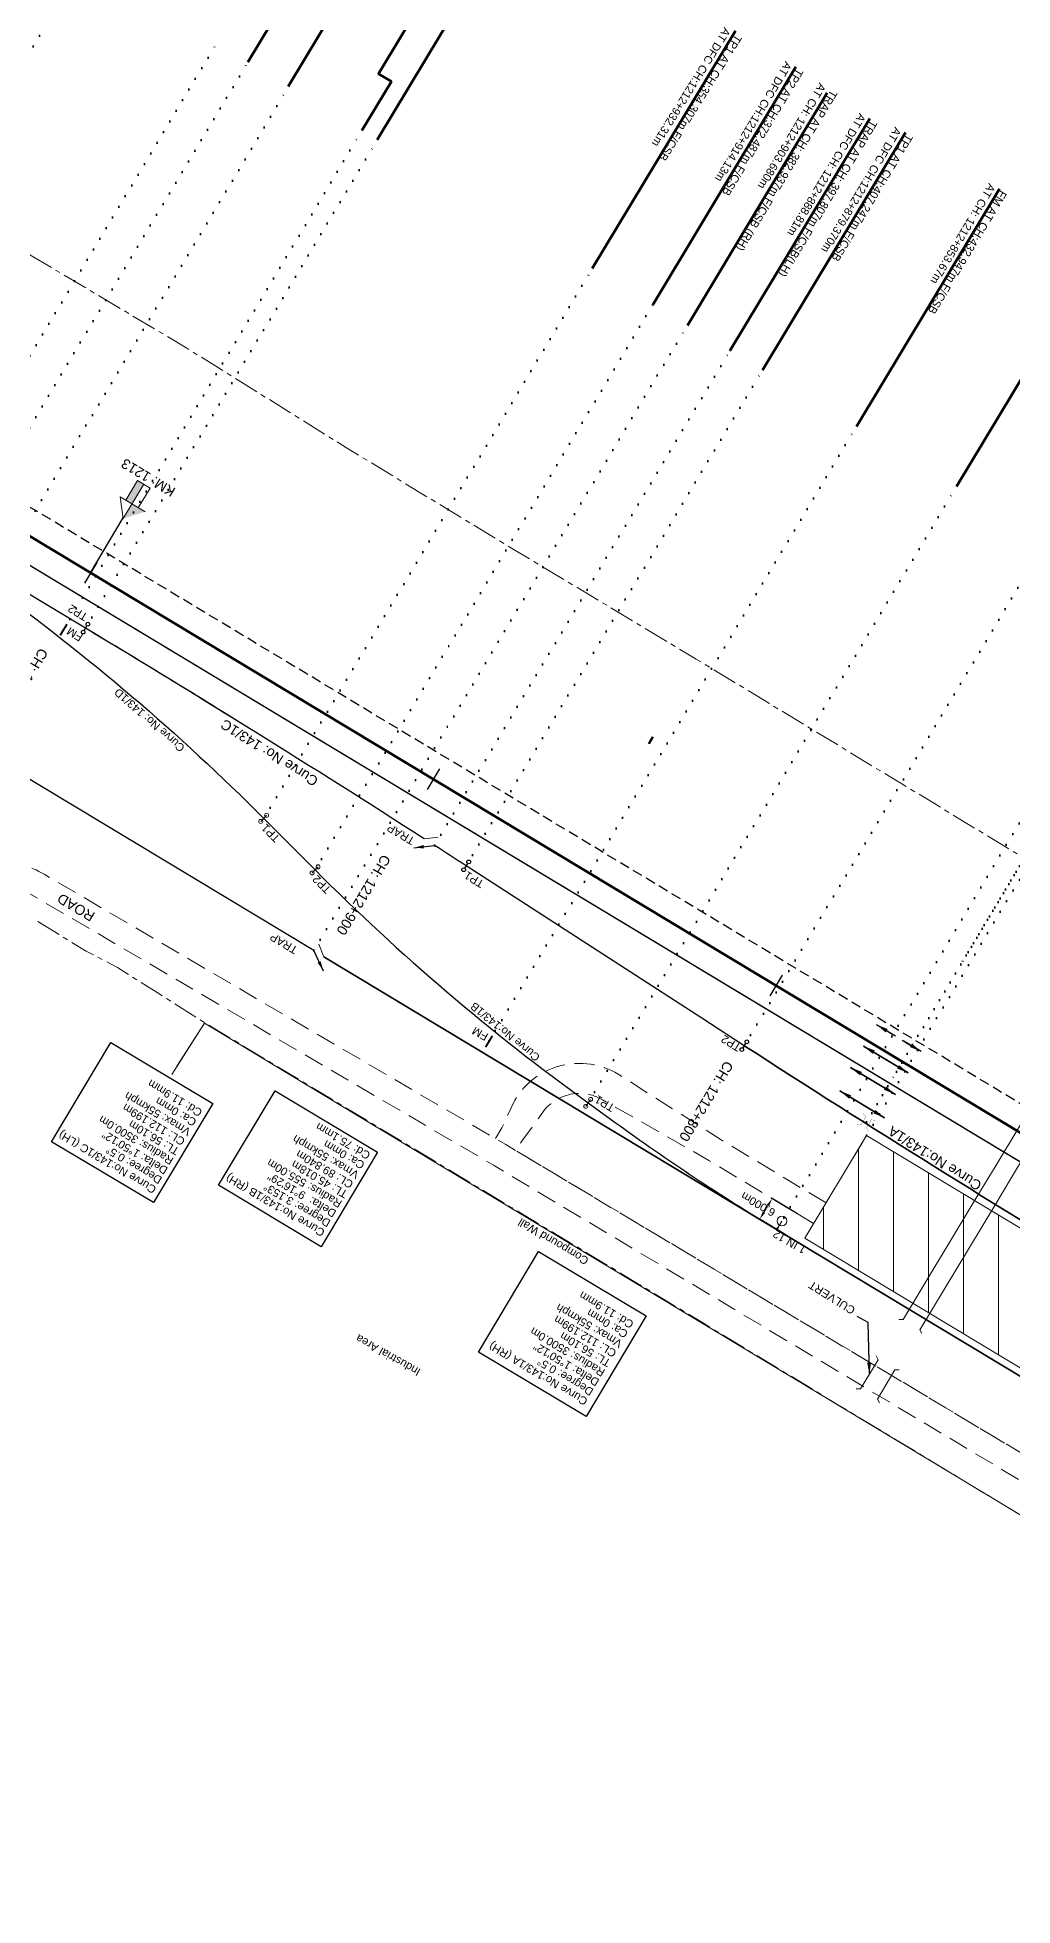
# Model space of a CAD drawing. Header units: metres. Extents: x 622835 to 629437, y 3390046 to 3394575.
# Drawn here: x 626601 to 626844.8, y 3392038.5 to 3392505.4 of the extents above; entities that cross this region are included whole.
import ezdxf
from ezdxf.enums import TextEntityAlignment as Align

# ---------------------------------------------------------------- set-up
doc = ezdxf.new("R2010")
doc.units = ezdxf.units.M
doc.header["$LTSCALE"] = 2
doc.header["$MEASUREMENT"] = 0
doc.header["$PDMODE"] = 35
doc.header["$PDSIZE"] = 5
for name, pattern in [('ACAD_ISO07W100', [3, 0, -3]), ('CENTER', [2, 1.25, -0.25, 0.25, -0.25]), ('CENTER2', [1.125, 0.75, -0.125, 0.125, -0.125]), ('DASHED', [0.75, 0.5, -0.25]), ('DOT', [0.25, 0, -0.25]), ('HIDDEN', [0.375, 0.25, -0.125])]:
    doc.linetypes.add(name, pattern=pattern)
doc.layers.get('Defpoints').update_dxf_attribs({"color": 5, "lineweight": 0})
for name, color, linetype, lineweight in [('A-HATCH 1', 8, 'Continuous', 9), ('C-ALIG-DG-CURVE', 1, 'CENTER2', 70), ('C-ALIG-DG-LINE', 1, 'CENTER2', 70), ('C-ALIG-LABL-DG', 1, 'Continuous', 25), ('C-ALIG-LABL-DG-MARK', 1, 'Continuous', 25), ('Cardinal_Leader', 10, 'Continuous', 0), ('Compound Wall', 7, 'Continuous', 13), ('DOTED LINE', 7, 'ACAD_ISO07W100', 18), ('IR Cut & Connection', 190, 'Continuous', 0), ('Km post', 1, 'Continuous', 13), ('NEW MANDI GOBINDGARH PLATFORM', 1, 'Continuous', 0), ("NEW MANDI GOBINDPUR CROSSING STN. SRJ's", 10, 'Continuous', 0), ('NEW MANDI GOBINDPUR LOOP LINES', 1, 'Continuous', 0), ('Proposed Curve_Details', 10, 'Continuous', 0), ('PROPOSED DFCC TRACK', 1, 'Continuous', 0), ('Proposed TPTC Chainages', 10, 'Continuous', 0), ('RLY BOUNDARY', 32, 'CENTER', 0), ('Text', 7, 'Continuous', 0)]:
    doc.layers.add(name, color=color, linetype=linetype, lineweight=lineweight)
for name, color, linetype in [('cut conn grades dn', 190, 'Continuous'), ('Dimension', 10, 'Continuous'), ('PROPOSED ROADS', 10, 'DASHED')]:
    doc.layers.add(name, color=color, linetype=linetype)
doc.styles.add('ARIAL', font='arial.ttf')
doc.styles.get("Standard").update_dxf_attribs({"font": 'arial.ttf'})
doc.styles.add('Style-Arial', font='arial.ttf')
doc.dimstyles.new('ISO-25', dxfattribs={"dimtxt": 2.5, "dimasz": 2.5, "dimexe": 1.25, "dimexo": 0.625, "dimtad": 1, "dimdec": 3, "dimtxsty": 'Standard', "dimcen": 2.5, "dimadec": 0, "dimazin": 0, "dimtfac": 1, "dimtdec": 3, "dimtmove": 0, "dimatfit": 3, "dimfxl": 1, "dimarcsym": 0})
doc.dimstyles.get("Standard").update_dxf_attribs({"dimtxt": 2.5, "dimasz": 2.5, "dimexe": 0.18, "dimexo": 0.0625, "dimgap": 0.09, "dimtad": 0, "dimtih": 1, "dimtoh": 1, "dimdec": 3, "dimzin": 0, "dimdsep": 46, "dimtxsty": 'Standard', "dimcen": 0.09, "dimaunit": 1, "dimadec": 4, "dimazin": 0, "dimtfac": 1, "dimtdec": 3, "dimtofl": 0, "dimtmove": 0, "dimatfit": 3, "dimfxl": 1, "dimtolj": 1, "dimtzin": 0, "dimarcsym": 0})

# ---------------------------------------------------------------- blocks, each defined once
blk = doc.blocks.new('TRAP')
at = {"color": 0, "linetype": 'Continuous', "lineweight": 0, "flags": 128}
for points in [[(-1.29, 0.77), (-0.15, -2.47)], [(1.29, -0.77), (0.15, 2.47)]]:
    blk.add_lwpolyline(points, dxfattribs=at)
blk = doc.blocks.new('*D476')
at = {"layer": 'Defpoints', "color": 0, "ltscale": 2.5, "transparency": 16777216}
for p in [(626784.67, 3392215.19), (626791.06, 3392211.34), (626787.96, 3392206.2)]:
    blk.add_point(p, dxfattribs=at)
at = {"layer": 'Dimension', "color": 0, "lineweight": -2, "ltscale": 2.5, "transparency": 16777216}
for p, q in [((626791, 3392211.37), (626784.52, 3392215.28)), ((626787.91, 3392206.23), (626781.42, 3392210.14)), ((626782.61, 3392211.76), (626783.64, 3392213.47))]:
    blk.add_line(p, q, dxfattribs=at)
at = {"layer": 'Dimension', "color": 0, "ltscale": 2.5, "transparency": 16777216}
for points in [[(626783.35, 3392213.64), (626783.92, 3392213.3), (626784.67, 3392215.19)], [(626782.32, 3392211.93), (626782.89, 3392211.59), (626781.58, 3392210.05)]]:
    blk.add_solid(points, dxfattribs=at)
at = {"layer": 'Dimension', "color": 0, "lineweight": 0, "ltscale": 2.5, "transparency": 16777216, "insert": (626781.18, 3392213.79), "char_height": 2, "attachment_point": 5, "rotation": 150}
blk.add_mtext('\\A1;6.000m', dxfattribs=at)
blk = doc.blocks.new('KM Post')
at = {"layer": 'Km post', "lineweight": 13}
h = blk.add_hatch(color=256, dxfattribs=at)
h.paths.add_polyline_path([(-0.11, -9.66), (1.51, -9.66), (1.51, -4.55), (-0.11, -4.55)])
h.paths.add_polyline_path([(-0.11, -4.55), (-0.11, -0.76), (-3.47, -4.55)])
for p, q in [((-0.11, -9.66), (-0.11, -0.76)), ((3.01, -4.55), (-0.11, -0.76)), ((3.01, -4.55), (-3.47, -4.55))]:
    blk.add_line(p, q, dxfattribs=at)
blk.add_lwpolyline([(1.51, -4.55), (1.51, -9.66), (-1.74, -9.66), (-1.74, -4.55)], dxfattribs=at)
blk = doc.blocks.new('Tick Hor')
blk.add_lwpolyline([(-0.5, 0), (0.5, 0)])
blk = doc.blocks.new('Marker-2')
blk.add_lwpolyline([(0, 1.5), (0, -1.5)])
for centre in [(0, 2.5), (0, -2.5)]:
    blk.add_circle(centre, 1)

msp = doc.modelspace()

# ---------------------------------------------------------------- hatches: boundary and pattern name
at = {"layer": 'NEW MANDI GOBINDGARH PLATFORM', "lineweight": 0}
h = msp.add_hatch(dxfattribs=at)
h.set_pattern_fill('ANSI31', color=1, scale=70, angle=45)
h.set_pattern_definition([(90, (0.027, 0.036), (-8.75, 2e-15), [])])
h.paths.add_polyline_path([(626808.3044, 3392230.9813), (626792.8303, 3392205.28), (627364.0783, 3391861.4144), (627371.6032, 3391856.884), (627377.5931, 3391853.2668), (627382.0536, 3391850.5649), (627386.4901, 3391847.8668), (627392.5076, 3391844.1886), (627407.9798, 3391869.8866), (627406.5816, 3391870.7464), (627402.1075, 3391873.4812), (627397.6194, 3391876.2107), (627393.1186, 3391878.937), (627388.5984, 3391881.6666), (627384.0798, 3391884.3899), (627379.552, 3391887.1158)])
h.paths.add_polyline_path([(627302.8404, 3391913.6665), (627300.3274, 3391911.5361), (627299.4342, 3391908.1802)], flags=16)
h.paths.add_polyline_path([(627101.0014, 3392034.279), (627027.0544, 3392076.3997), (627024.0461, 3392071.5539), (627097.993, 3392029.4332)], flags=16)

# ---------------------------------------------------------------- linework, layer by layer
at = {"color": 1, "linetype": 'Continuous', "lineweight": 0, "flags": 128}
msp.add_lwpolyline([(626671.3239, 3392278.782), (626672.6298, 3392275.6266)], dxfattribs=at)
at = {"layer": 'A-HATCH 1', "color": 1, "lineweight": 25, "ltscale": 2}
for points in [[(626630.0103, 3392214.1879), (626604.5299, 3392229.4234), (626619.3628, 3392254.2304), (626644.8432, 3392238.995)], [(626671.9087, 3392203.1779), (626646.2612, 3392218.5133), (626660.4, 3392242.1596), (626686.0475, 3392226.8242)], [(626738.1536, 3392160.7376), (626711.2269, 3392176.8378), (626726.2514, 3392201.9654), (626753.1781, 3392185.8651)]]:
    msp.add_lwpolyline(points, close=True, dxfattribs=at)
at = {"layer": 'C-ALIG-DG-CURVE', "color": 1, "linetype": 'Continuous', "lineweight": 30, "flags": 128}
for points in [[(626652.2606, 3392333.7583, 0.00328646), (626612.9982, 3392357.7454)], [(626872.8903, 3392194.0071, -0.00801442), (626777.7069, 3392253.4021)]]:
    msp.add_lwpolyline(points, format="xyb", dxfattribs=at)
at = {"layer": 'C-ALIG-DG-LINE', "color": 1, "linetype": 'Continuous', "lineweight": -3, "flags": 128}
msp.add_lwpolyline([(627424.6759, 3391883.7526), (625313.4532, 3393154.6032)], dxfattribs=at)
at = {"layer": 'C-ALIG-DG-LINE', "color": 1, "linetype": 'Continuous', "lineweight": 30, "flags": 128}
for points in [[(626670.0595, 3392277.1738), (626076.8772, 3392634.2428)], [(626612.9982, 3392357.7454), (626172.2158, 3392623.0766)], [(627414.6633, 3391882.4741), (626250.6372, 3392583.1655)], [(627405.5734, 3391834.4274), (626672.6298, 3392275.6266)]]:
    msp.add_lwpolyline(points, dxfattribs=at)
at = {"layer": 'C-ALIG-LABL-DG', "color": 1, "linetype": 'Continuous', "lineweight": 25}
msp.add_line((626614.275, 3392371.5734), (626622.4032, 3392385.2786), dxfattribs=at)
at = {"layer": 'Cardinal_Leader', "color": 1, "linetype": 'Continuous', "lineweight": 13}
for p, q in [((626656.8173, 3392309.454), (626658.2975, 3392310.9733)), ((626669.6528, 3392296.5807), (626671.133, 3392298.0999)), ((626738.0914, 3392238.2433), (626739.2825, 3392239.9985))]:
    msp.add_line(p, q, dxfattribs=at)
for centre in [(626656.8173, 3392309.454), (626658.2975, 3392310.9733), (626671.133, 3392298.0999), (626669.6528, 3392296.5807), (626738.0914, 3392238.2433), (626739.2825, 3392239.9985)]:
    msp.add_circle(centre, 0.5, dxfattribs=at)
at = {"layer": 'Compound Wall', "flags": 128}
msp.add_lwpolyline([(626634.5651, 3392246.2479), (626642.7195, 3392259.0154), (626680.8617, 3392236.0824), (626680.8615, 3392236.0814), (626878.0969, 3392117.2404)], dxfattribs=at)
at = {"layer": 'Compound Wall', "lineweight": 20, "flags": 128}
msp.add_lwpolyline([(626635.8595, 3392248.2745), (626642.7195, 3392259.0154), (626680.8617, 3392236.0824), (626680.8615, 3392236.0814), (626878.0969, 3392117.2404)], dxfattribs=at)
at = {"layer": 'cut conn grades dn', "color": 1, "linetype": 'Continuous', "lineweight": 50, "flags": 128}
msp.add_lwpolyline([(626841.4987, 3392467.4998), (626805.757, 3392408.1239)], dxfattribs=at)
at = {"layer": 'Dimension', "lineweight": 9}
msp.add_lwpolyline([(626787.1398, 3392209.5928), (626785.848, 3392207.4524)], dxfattribs=at)
msp.add_circle((626787.1398, 3392209.5928), 1.2, dxfattribs=at)
at = {"layer": 'DOTED LINE', "color": 1, "linetype": 'ACAD_ISO07W100', "lineweight": 50, "ltscale": 0.5}
for p, q in [((626539.4525, 3392402.0167), (626612.2912, 3392523.8351)), ((626576.8217, 3392388.5498), (626645.7473, 3392503.8238)), ((626584.6598, 3392383.8632), (626653.5853, 3392499.1372)), ((626589.2634, 3392368.433), (626663.8469, 3392493.1696)), ((626607.5225, 3392357.3426), (626682.106, 3392482.0791)), ((626612.9982, 3392357.7454), (626685.9619, 3392479.7729)), ((626657.5574, 3392310.2137), (626739.7177, 3392447.6218)), ((626670.3929, 3392297.3403), (626754.8419, 3392438.5761)), ((626670.0595, 3392277.1738), (626763.4781, 3392433.4108)), ((626700.2461, 3392303.4656), (626774.1334, 3392427.0379)), ((626708.1816, 3392298.3504), (626782.2315, 3392422.1945)), ((626713.8747, 3392254.4561), (626805.7571, 3392408.124)), ((626738.6869, 3392239.1209), (626830.7874, 3392393.1535)), ((626777.7069, 3392253.4021), (626853.2391, 3392379.7252)), ((626786.036, 3392207.7638), (626879.3363, 3392364.1166)), ((626808.3044, 3392230.9813), (626885.6514, 3392360.3396))]:
    msp.add_line(p, q, dxfattribs=at)
at = {"layer": 'IR Cut & Connection', "color": 190, "lineweight": 50, "flags": 128}
msp.add_lwpolyline([(626753.8502, 3392328.856), (626754.8817, 3392330.5695)], dxfattribs=at)
at = {"layer": 'NEW MANDI GOBINDGARH PLATFORM', "color": 1, "linetype": 'Continuous', "lineweight": 0}
msp.add_lwpolyline([(626792.8303, 3392205.28), (626808.3044, 3392230.9813), (627408.0252, 3391869.9762), (627392.5534, 3391844.2737), (626792.8326, 3392205.2787)], dxfattribs=at)
at = {"layer": "NEW MANDI GOBINDPUR CROSSING STN. SRJ's", "color": 1, "linetype": 'Continuous', "lineweight": 50, "const_width": 0.5, "flags": 128}
for points in [[(626608.3637, 3392358.74), (626606.6813, 3392355.9451)], [(626714.7159, 3392255.8535), (626713.0335, 3392253.0586)]]:
    msp.add_lwpolyline(points, dxfattribs=at)
at = {"layer": 'NEW MANDI GOBINDPUR LOOP LINES', "color": 1, "linetype": 'Continuous', "lineweight": 30}
msp.add_line((626777.7069, 3392253.4021), (626767.0658, 3392260.2816), dxfattribs=at)
at = {"layer": 'NEW MANDI GOBINDPUR LOOP LINES', "color": 1, "linetype": 'Continuous', "lineweight": 25, "flags": 128}
msp.add_lwpolyline([(626697.7121, 3392305.0926, 0.0071249), (626612.9982, 3392357.7454), (626172.2158, 3392623.0766, 0.00715989), (626085.6092, 3392673.5347, 0.00715989)], format="xyb", dxfattribs=at)
msp.add_lwpolyline([(626670.0595, 3392277.1738), (626076.8772, 3392634.2428)], dxfattribs=at)
at = {"layer": 'NEW MANDI GOBINDPUR LOOP LINES', "linetype": 'Continuous', "lineweight": 25, "flags": 128}
msp.add_lwpolyline([(627398.9334, 3391891.9428), (626250.6371, 3392583.1655)], dxfattribs=at)
at = {"layer": 'NEW MANDI GOBINDPUR LOOP LINES', "color": 5, "linetype": 'HIDDEN', "lineweight": 30, "ltscale": 5, "flags": 128}
msp.add_lwpolyline([(627352.8953, 3391934.2456), (626471.7247, 3392464.6707)], dxfattribs=at)
at = {"layer": 'NEW MANDI GOBINDPUR LOOP LINES', "color": 1, "linetype": 'Continuous', "lineweight": 30}
msp.add_lwpolyline([(626539.3695, 3392402.0667, -0.02176849), (626579.6324, 3392375.3816), (626589.2634, 3392368.433, -0.04049045), (626657.5574, 3392310.2137), (626670.3929, 3392297.3403, 0.04049045), (626738.6869, 3392239.1209), (626745.4582, 3392234.2356, 0.02145454), (626785.8576, 3392207.4685)], format="xyb", dxfattribs=at)
at = {"layer": 'NEW MANDI GOBINDPUR LOOP LINES', "color": 1, "linetype": 'Continuous', "lineweight": 30, "flags": 128}
msp.add_lwpolyline([(626767.0658, 3392260.2816), (626708.1816, 3392298.3504, 0.00067438), (626700.2461, 3392303.4656, 0.00067438)], format="xyb", dxfattribs=at)
at = {"layer": 'NEW MANDI GOBINDPUR LOOP LINES', "color": 1, "linetype": 'Continuous', "lineweight": 25}
msp.add_lwpolyline([(626672.6298, 3392275.6266), (627405.5734, 3391834.4274, 0.0371065), (627479.003, 3391797.3421), (627497.9237, 3391789.4871)], format="xyb", dxfattribs=at)
msp.add_arc((628677.9343, 3395192.6428), 3500, 237.1172184, 238.9539489, dxfattribs=at)
at = {"layer": 'PROPOSED DFCC TRACK', "color": 1, "linetype": 'Continuous', "lineweight": 50}
msp.add_line((627424.6711, 3391883.7448), (625313.456, 3393154.6014), dxfattribs=at)
at = {"layer": 'PROPOSED DFCC TRACK', "linetype": 'Continuous', "lineweight": 20, "flags": 128}
for points in [[(626840.4123, 3392223.1289), (626852.7573, 3392243.6371), (626852.0926, 3392245.2037)], [(626858.6498, 3392241.2565), (626856.9543, 3392241.1106), (626844.5062, 3392220.4311)]]:
    msp.add_lwpolyline(points, dxfattribs=at)
at = {"layer": 'PROPOSED DFCC TRACK', "linetype": 'Continuous', "const_width": 0.05, "flags": 128}
for points in [[(626808.1166, 3392235.6361), (626806.9367, 3392233.6269), (626805.8121, 3392233.7441)], [(626806.908, 3392233.644), (626808.1452, 3392235.619), (626807.4296, 3392236.4203)], [(626808.1954, 3392232.9005), (626809.4356, 3392234.8804), (626810.5602, 3392234.7636)], [(626809.3924, 3392234.8733), (626808.2096, 3392232.859), (626808.8447, 3392231.9236)]]:
    msp.add_lwpolyline(points, dxfattribs=at)
at = {"layer": 'PROPOSED DFCC TRACK', "color": 1, "linetype": 'Continuous', "lineweight": 20, "flags": 128}
for points in [[(626816.3531, 3392184.947), (626817.4285, 3392184.947), (626836.1434, 3392216.0371), (626840.4123, 3392223.1289)], [(626844.5062, 3392220.4311), (626840.3404, 3392213.5107), (626821.6255, 3392182.4205), (626822.1288, 3392181.4703)], [(626805.7161, 3392167.6389), (626806.7915, 3392167.6389), (626811.1842, 3392174.9363), (626810.6808, 3392175.8866)], [(626816.4565, 3392172.4099), (626815.3812, 3392172.4099), (626810.9885, 3392165.1125), (626811.4918, 3392164.1622)]]:
    msp.add_lwpolyline(points, dxfattribs=at)
at = {"layer": 'PROPOSED ROADS', "color": 1, "linetype": 'DASHED', "lineweight": 13, "ltscale": 5}
msp.add_line((626805.1876, 3392225.813), (626807.359, 3392229.4201), dxfattribs=at)
at = {"layer": 'PROPOSED ROADS', "color": 1, "linetype": 'DASHED', "lineweight": 13, "ltscale": 5, "flags": 128}
for points in [[(627370.9841, 3391839.1186), (627284.7512, 3391888.3459, -0.0067555), (627277.8361, 3391892.4183), (627117.0867, 3391990.0353, 0.00167512), (627115.3478, 3391991.0833), (626718.0803, 3392228.7), (626602.6727, 3392296.2279, 0.11029254), (626591.049, 3392299.9476), (626576.0977, 3392301.2971, 0.01624119), (626575.2548, 3392301.3456), (626565.2773, 3392301.5957, -0.1304043), (626554.4469, 3392304.7617), (626353.9288, 3392425.9819, -0.10489044), (626347.2657, 3392432.2237), (626331.1011, 3392455.4003, 0.10547854), (626320.7359, 3392465.0874), (625860.5394, 3392741.8323)], [(627368.0095, 3391833.9079), (627281.7766, 3391883.1352, -0.0067555), (627274.7218, 3391887.2899), (627113.9724, 3391984.9068, 0.00167512), (627112.268, 3391985.9341), (626715.0253, 3392223.5359), (626599.6425, 3392291.0493, 0.11029254), (626590.5097, 3392293.9719), (626575.5584, 3392295.3214, 0.01624119), (626575.1045, 3392295.3475), (626565.127, 3392295.5976, -0.1304043), (626551.3428, 3392299.6271), (626350.8247, 3392420.8473, -0.10489044), (626342.3445, 3392428.7913), (626326.1798, 3392451.9679, 0.10547854), (626317.6438, 3392459.9456), (625857.4473, 3392736.6904)], [(626798.1493, 3392214.1145), (626771.9518, 3392229.8874), (626746.1411, 3392246.3028, 0.41601201), (626720.3475, 3392239.8121), (626717.1093, 3392232.8891), (626715.5137, 3392230.2018)], [(626795.0545, 3392208.9742), (626768.857, 3392224.7471), (626742.2726, 3392239.8775, 0.41601201), (626726.7965, 3392235.9831), (626722.2684, 3392229.8259), (626720.6775, 3392227.1465)], [(627397.2638, 3391852.0988), (627397.5118, 3391851.9116, -0.06070787), (627396.2642, 3391848.1195), (627395.4264, 3391846.2136), (627392.8033, 3391842.0167), (627389.027, 3391838.7492), (627384.4153, 3391836.7208, -0.20661429), (627371.139, 3391839.0238), (627284.7512, 3391888.3459, -0.0067555), (627277.8361, 3391892.4183), (627117.0867, 3391990.0353, 0.00167512), (627115.3478, 3391991.0833), (626720.6775, 3392227.1465)]]:
    msp.add_lwpolyline(points, format="xyb", dxfattribs=at)
at = {"layer": 'Proposed TPTC Chainages', "color": 1, "lineweight": 50, "flags": 128}
for points in [[(626689.3339, 3392558.5139), (626653.5853, 3392499.1372)], [(626689.3339, 3392558.5139), (626653.5853, 3392499.1372)], [(626699.7016, 3392552.9176), (626663.6854, 3392493.0964)], [(626714.614, 3392543.3982), (626686.2489, 3392496.2766), (626689.4811, 3392494.3309), (626682.106, 3392482.079)], [(626721.7179, 3392539.1727), (626685.9619, 3392479.7729)], [(626775.4757, 3392507.025), (626739.7166, 3392447.62)], [(626790.601, 3392497.9812), (626754.8419, 3392438.5761)], [(626798.472, 3392491.5446), (626763.4781, 3392433.4108)], [(626809.1086, 3392485.1405), (626774.1334, 3392427.0379)], [(626817.9837, 3392481.5879), (626782.2315, 3392422.1945)], [(626866.1465, 3392451.8539), (626830.7874, 3392393.1535)]]:
    msp.add_lwpolyline(points, dxfattribs=at)
at = {"layer": 'Proposed TPTC Chainages', "linetype": 'DOT', "lineweight": 50, "ltscale": 5}
msp.add_lwpolyline([(626808.2838, 3392234.3255), (626815.8051, 3392246.9044), (626853.6961, 3392310.2749), (626831.3716, 3392272.9384)], dxfattribs=at)
at = {"layer": 'RLY BOUNDARY', "lineweight": 20, "ltscale": 2.5, "flags": 128}
for points in [[(627892.3746, 3391590.8464), (627853.8026, 3391614.8633), (627807.8709, 3391643.3648), (627763.2098, 3391671.1424), (627729.391, 3391692.3162), (627635.8822, 3391750.6784), (627660.1446, 3391809.2203), (627519.5568, 3391891.152), (627476.8389, 3391915.865), (627434.3844, 3391942.69), (627307.5279, 3392026.3119), (627306.7829, 3392026.5061), (627267.353, 3392052.7992), (627223.9736, 3392078.9893), (627097.3461, 3392148.2433), (627064.2509, 3392171.6214), (627020.7361, 3392194.4307), (626980.8782, 3392219.8528), (626937.972, 3392245.713), (626894.59, 3392272.359), (626851.325, 3392298.078), (626765.656, 3392350.035), (626720.72, 3392377.008), (626678.274, 3392402.82), (626638.354, 3392427.704), (626595.176, 3392453.388), (626546.2585, 3392482.4138), (626502.9741, 3392507.8519), (626457.1589, 3392535.47), (626370.2027, 3392585.4762), (626329.4837, 3392607.8197), (626276.63, 3392641.1068), (626248.5163, 3392659.2277), (626219.5479, 3392680.9715), (626152.643, 3392718.511), (626109.5867, 3392744.8943), (626057.9239, 3392775.41), (626021.0374, 3392796.8242), (625904.8086, 3392858.5418), (625861.3055, 3392884.0038), (625818.1177, 3392909.4437), (625699.839, 3392978.326), (625656.064, 3393004.068), (625614.356, 3393028.385), (625543.556, 3393070.031), (625500.6769, 3393095.2405), (625461.769, 3393118.43), (625418.978, 3393143.909), (625375.919, 3393169.091), (625289.4128, 3393220.1398), (625283.3377, 3393209.9857), (625180.1642, 3393272.0512), (624950.6342, 3393412.922), (624924.3694, 3393369.1236), (624924.3694, 3393369.1236)], [(626601.0452, 3392284.4117), (626613.177, 3392277.016), (626620.964, 3392272.959), (626631.566, 3392266.297), (626642.764, 3392259.166), (626711.083, 3392218.043), (626719.636, 3392212.88), (626751.0435, 3392194.019), (626766.8228, 3392184.448), (626800.6211, 3392164.013), (626838.0697, 3392141.392), (626854.9532, 3392131.211), (626884.5504, 3392113.274), (626893.3155, 3392108.116), (626930.5352, 3392084.832), (626988.2507, 3392050.724), (626998.2247, 3392045.157), (627040.8441, 3392019.027), (627061.8286, 3392006.0663), (627087.9181, 3391989.9319), (627095.7554, 3391984.4764), (627133.5789, 3391962.4101), (627237.7009, 3391901.805), (627263.6212, 3391885.3014), (627280.8531, 3391874.6015), (627302.5158, 3391860.83), (627329.1099, 3391843.8532), (627462.7512, 3391763.7379)]]:
    msp.add_lwpolyline(points, dxfattribs=at)

# ---------------------------------------------------------------- block references
at = {"layer": 'C-ALIG-LABL-DG', "color": 1, "linetype": 'Continuous', "lineweight": 25}
for name, p, xscale, yscale, zscale, rotation in [('KM Post', (626621.9093, 3392384.4526), 1.123726034911932, 1.123726034911932, 1.123726034911932, 149.126), ('Tick Hor', (626614.275, 3392371.5734), 6, 6, 6, 238.9541622295999), ('Tick Hor', (626699.9505, 3392320.0011), 6, 6, 6, 238.9541622295999), ('Tick Hor', (626785.626, 3392268.4287), 6, 6, 6, 238.9541622295999)]:
    msp.add_blockref(name, p, dxfattribs=dict(at, xscale=xscale, yscale=yscale, zscale=zscale, rotation=rotation))
at = {"layer": 'C-ALIG-LABL-DG-MARK', "color": 1, "linetype": 'Continuous', "lineweight": 25}
for p, xscale, yscale, zscale, rotation in [((626612.9982, 3392357.7454), 0.4642857142857236, 0.4642857142857236, 0.4642857142857236, 148.9539488796746), ((626708.1816, 3392298.3504), 0.4642857142857238, 0.4642857142857238, 0.4642857142857238, 147.1172187176107), ((626777.7069, 3392253.4021), 0.4642857142857239, 0.4642857142857239, 0.4642857142857239, 147.1172187176626)]:
    msp.add_blockref('Marker-2', p, dxfattribs=dict(at, xscale=xscale, yscale=yscale, zscale=zscale, rotation=rotation))
at = {"layer": 'NEW MANDI GOBINDPUR LOOP LINES', "color": 1, "linetype": 'Continuous', "lineweight": 20, "xscale": -0.9999999999999998, "rotation": 116.2548929248212}
msp.add_blockref('TRAP', (626698.9864, 3392304.28), dxfattribs=at)

# ---------------------------------------------------------------- texts
at = {"layer": 'C-ALIG-LABL-DG', "color": 1, "lineweight": 25, "style": 'ARIAL'}
for s, rotation, p in [('KM: 1213', 148.954162, (626635.7246, 3392392.5705)), ('CH: 1213+000', 238.954162, (626601.6289, 3392352.9869)), ('CH: 1212+900', 238.954162, (626687.3036, 3392301.415)), ('CH: 1212+800', 238.954162, (626772.9791, 3392249.8426))]:
    msp.add_text(s, height=2.5, rotation=rotation, dxfattribs=at).set_placement(p)
at = {"layer": 'cut conn grades dn', "color": 1, "linetype": 'Continuous', "lineweight": 0, "insert": (626841.1646, 3392467.6996), "char_height": 2, "width": 49.513162, "attachment_point": 4, "rotation": 239.020766, "line_spacing_factor": 0.648, "style": 'ARIAL'}
msp.add_mtext('\\pxsm1;FM AT CH:432.947m F/CSB \\PAT CH: 1212+853.67m ', dxfattribs=at)
at = {"layer": "NEW MANDI GOBINDPUR CROSSING STN. SRJ's", "color": 1, "linetype": 'Continuous', "lineweight": 13, "char_height": 2, "width": 49.330935, "attachment_point": 4, "rotation": 239.020766, "line_spacing_factor": 0.648, "style": 'ARIAL'}
for s, insert in [('\\pxsm1;TRAP AT CH: 382.937m F/CSB (RH)\\PAT CH: 1212+903.680m ', (626798.787, 3392492.7853)), ('\\pxsm1;TRAP AT CH: 397.807m F/CSB(LH)\\PAT DFC CH: 1212+888.81m ', (626808.7667, 3392485.247))]:
    msp.add_mtext(s, dxfattribs=dict(at, insert=insert))
at = {"layer": "NEW MANDI GOBINDPUR CROSSING STN. SRJ's", "color": 1, "linetype": 'Continuous', "lineweight": 13, "char_height": 2, "line_spacing_factor": 0.60036, "style": 'ARIAL'}
for s, insert, attachment_point, rotation in [('FM', (626612.0262, 3392355.1403), 4, 148), ('FM', (626713.4193, 3392255.3962), 4, 151.036752), ('1 IN 12', (626785.1086, 3392206.6102), 6, 149.907898)]:
    msp.add_mtext(s, dxfattribs=dict(at, insert=insert, attachment_point=attachment_point, rotation=rotation))
at = {"layer": 'NEW MANDI GOBINDPUR LOOP LINES', "color": 1, "linetype": 'Continuous', "lineweight": 13, "style": 'Style-Arial'}
msp.add_text('ROAD', height=2.5, rotation=149.156005, dxfattribs=at).set_placement((626606.2887, 3392290.5434), align=Align.MIDDLE_RIGHT)
at = {"layer": 'Proposed Curve_Details', "color": 1, "style": 'ARIAL'}
for s, height, rotation, p in [('Curve No: 143/1D', 2, 138.462637, (626638.0205, 3392328.091)), ('Curve No: 143/1C', 2.5, 147.571503, (626671.4426, 3392320.1653)), ('Curve No:143/1B', 2, 140.614677, (626726.8366, 3392250.8224)), ('Curve No:143/1A', 2.5, 147.571503, (626837.3328, 3392219.1204))]:
    msp.add_text(s, height=height, rotation=rotation, dxfattribs=at).set_placement(p)
at = {"layer": 'Proposed Curve_Details', "color": 1, "lineweight": 0, "char_height": 2, "attachment_point": 7, "line_spacing_factor": 0.84, "style": 'Style-Arial'}
for s, insert, rotation in [('Curve No:143/1C (LH)\\PDegree: 0.5%%D\\PDelta: 1%%D50\'12"\\PRadius: 3500.0m\\PTL: 56.10m\\PCL: 112.199m\\PVmax: 55kmph\\PCa: 0mm\\PCd: 11.9mm', (626642.4218, 3392237.2771), 149.123596), ('Curve No:143/1B (RH)\\PDegree: 3.153°\\PDelta:  9°16\'29"\\PRadius: 555.00m\\PTL: 45.018m\\PCL: 89.840m\\PVmax: 55kmph\\PCa: 0mm\\PCd: 75.1mm', (626684.4464, 3392226.5872), 149.510399), ('Curve No:143/1A (RH)\\PDegree: 0.5%%D\\PDelta: 1%%D50\'12"\\PRadius: 3500.0m\\PTL: 56.10m\\PCL: 112.199m\\PVmax: 55kmph\\PCa: 0mm\\PCd: 11.9mm', (626750.2864, 3392184.3482), 149.123596)]:
    msp.add_mtext(s, dxfattribs=dict(at, insert=insert, rotation=rotation))
at = {"layer": 'PROPOSED DFCC TRACK', "color": 1, "linetype": 'Continuous', "lineweight": 13, "style": 'Style-Arial'}
for p in [(626695.5525, 3392305.1615), (626666.2731, 3392277.8974)]:
    msp.add_text('TRAP ', height=2, rotation=149.137675, dxfattribs=at).set_placement(p)
at = {"layer": 'PROPOSED ROADS', "color": 1, "linetype": 'Continuous', "lineweight": 0, "insert": (626805.7995, 3392186.5722), "char_height": 2, "width": 28.999925, "attachment_point": 4, "rotation": 148, "line_spacing_factor": 0.6, "style": 'ARIAL'}
msp.add_mtext(' CULVERT ', dxfattribs=at)
at = {"layer": 'Proposed TPTC Chainages', "color": 1, "lineweight": 9, "style": 'ARIAL'}
msp.add_text('TP1', height=2, rotation=148.547178, dxfattribs=at).set_placement((626712.8715, 3392294.4097))
at = {"layer": 'Proposed TPTC Chainages', "color": 1, "lineweight": 0, "insert": (626774.9352, 3392506.6396), "char_height": 2, "width": 53.193512, "attachment_point": 4, "rotation": 238.079179, "line_spacing_factor": 0.6, "style": 'ARIAL'}
msp.add_mtext('\\pxsm1;TP1 AT CH:354.307m F/CSB\\PAT DFC CH:1212+932.31m', dxfattribs=at)
at = {"layer": 'Proposed TPTC Chainages', "color": 1, "lineweight": 0, "char_height": 2, "line_spacing_factor": 0.6, "style": 'ARIAL'}
for s, insert, attachment_point, rotation in [('\\pxsm1;TP2 AT CH:372.487m F/CSB\\PAT DFC CH:1212+914.13m', (626790.2669, 3392498.181), 4, 239.0208), ('\\pxsm1;TP1 AT CH:407.247m F/CSB\\PAT DFC CH:1212+879.370m', (626817.6508, 3392481.7896), 4, 239), ('\\pxsm1;TP2', (626613.2681, 3392360.2518), 4, 148.547178), ('\\pxsm1;TP1', (626657.4804, 3392308.3162), 6, 135.03942), ('\\pxsm1;TP2', (626670.2394, 3392295.5019), 6, 135.03942), ('\\pxsm1;TP2', (626776.5728, 3392252.6783), 4, 148.547178), ('\\pxsm1;TP1', (626740.6167, 3392240.2324), 6, 149.36072)]:
    msp.add_mtext(s, dxfattribs=dict(at, insert=insert, attachment_point=attachment_point, rotation=rotation))
at = {"layer": 'Text', "style": 'ARIAL'}
for s, rotation, p in [('Compound Wall', 149.265985, (626739.0223, 3392200.2307)), ('Industrial Area', 150.566637, (626696.9781, 3392172.5136))]:
    msp.add_text(s, height=2, rotation=rotation, dxfattribs=at).set_placement(p)

# ---------------------------------------------------------------- dimensions: what is measured, and where the dimension line sits
at = {"layer": 'Dimension', "lineweight": 0, "ltscale": 2.5}
dim = msp.add_aligned_dim(p1=(626787.9641, 3392206.2005), p2=(626791.0584, 3392211.341), distance=7.4563, dimstyle='Standard', override={"dimtxt": 2, "dimasz": 2, "dimtad": 3, "dimpost": 'm', "dimtmove": 2}, dxfattribs=at)
dim.commit()
dim.dimension.update_dxf_attribs({"geometry": '*D476', "text_midpoint": (626781.1805, 3392213.7855), "text_rotation": 150})

# ---------------------------------------------------------------- leaders
at = {"layer": 'Dimension', "color": 1, "lineweight": 0}
for points in [[(626695.0803, 3392302.8362), (626700.2461, 3392303.4656)], [(626672.4903, 3392272.0693), (626670.0595, 3392277.1738)]]:
    msp.add_leader(points, dimstyle='Standard', dxfattribs=at)
at = {"layer": 'NEW MANDI GOBINDPUR LOOP LINES', "color": 5, "linetype": 'DASHED', "lineweight": 25, "ltscale": 5}
for points in [[(626810.7392, 3392258.6794), (626821.9276, 3392251.9579)], [(626821.9276, 3392251.9579), (626810.7392, 3392258.6794)]]:
    msp.add_leader(points, dimstyle='ISO-25', override={"dimtxt": 3, "dimasz": 3, "dimtad": 0, "dimdec": 3, "dimzin": 2, "dimtdec": 3}, dxfattribs=at)
at = {"layer": 'NEW MANDI GOBINDPUR LOOP LINES', "color": 1, "linetype": 'Continuous', "lineweight": 13}
msp.add_leader([(626808.9878, 3392171.2876), (626808.7077, 3392184.2471), (626805.9456, 3392185.7606)], dimstyle='Standard', override={"dimasz": 3, "dimgap": 0.25}, dxfattribs=at)
at = {"layer": 'PROPOSED DFCC TRACK', "linetype": 'Continuous', "lineweight": 0}
for points in [[(626807.516, 3392253.3247), (626818.7043, 3392246.6032)], [(626818.7043, 3392246.6032), (626807.516, 3392253.3247)], [(626804.2927, 3392247.97), (626815.481, 3392241.2485)], [(626815.481, 3392241.2485), (626804.2927, 3392247.97)]]:
    msp.add_leader(points, dimstyle='ISO-25', override={"dimtxt": 3, "dimasz": 3, "dimtad": 0, "dimdec": 3, "dimzin": 2, "dimtdec": 3}, dxfattribs=at)
at = {"layer": 'PROPOSED DFCC TRACK', "color": 1, "linetype": 'Continuous', "lineweight": 0}
for points in [[(626801.6114, 3392242.1161), (626812.7997, 3392235.3945)], [(626812.7997, 3392235.3945), (626801.6114, 3392242.1161)]]:
    msp.add_leader(points, dimstyle='ISO-25', override={"dimtxt": 3, "dimasz": 3, "dimtad": 0, "dimdec": 3, "dimzin": 2, "dimtdec": 3}, dxfattribs=at)

doc.saveas('drawing.dxf')
